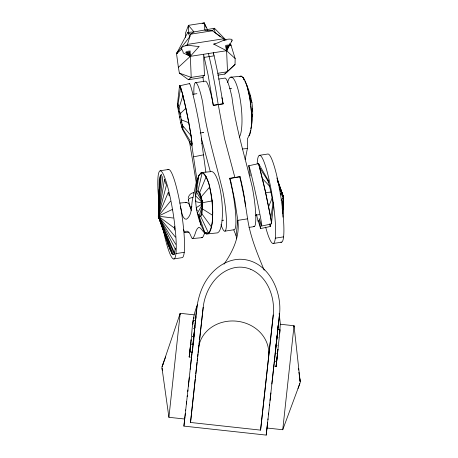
<?xml version="1.0" encoding="UTF-8"?>
<svg xmlns="http://www.w3.org/2000/svg" width="458" height="458" viewBox="0 0 458 458"><rect width="100%" height="100%" fill="white"/><g stroke="black" fill="none" stroke-linecap="round" stroke-linejoin="round"><path stroke-width="0.69" d="M183.475 229.263L184.585 232.59L185.33 231.691L186.99 231.101C190.059 232.143 190.562 235.893 192.057 238.355L192.652 238.544C195.646 235.538 195.102 230.031 198.606 227.391L199.865 227.689C202.327 229.572 203.438 233.156 206.627 234.009L208.642 233.334A31.304 7.883 84.6 0 0 211.499 227.111L212.214 223.035L212.787 212.523L212.128 200.919L211.298 194.639L208.963 183.973L206.18 176.702L204.32 173.891L202.699 172.643L201.154 172.574C195.463 178.941 195.469 188.748 193.144 196.734C190.757 203.942 193.116 214.241 186.589 219.153L184.998 219.004C181.299 216.222 182.089 210.68 180.246 206.798M250.801 128.904L251.362 126.208L251.476 112.977A30.755 6.996 83.8 0 0 249.862 98.315L249.759 97.691A30.634 6.967 83.8 0 0 246.891 85.589L244.927 81.347M245.156 159.561L247.406 148.472L247.383 138.74L249.541 134.978A31.075 7.07 83.8 0 0 251.362 126.208C254.19 112.502 252.484 98.384 246.891 85.589A30.726 6.99 83.8 0 0 243.238 77.705L242.362 77.396M179.456 87.146L179.507 85.841L189.417 83.614M217.779 75.158L224.758 74.07L235.046 64.446L235.154 58.532L230.981 45.17L229.521 43.682M282.924 217.172L283.376 196.751L276.85 177.956M196.551 189.572L196.671 184.603L198.795 175.374L202.224 172.523C210.251 179.462 210.027 191.307 212.128 200.919C212.403 211.693 214.327 223.561 208.642 233.334L204.835 232.653C196.659 218.191 193.7 200.982 196.671 184.603M279.724 329.25L279.609 333.905L280.33 323.869L279.162 313.495M172.013 253.726A39.422 1.174 69.5 0 1 170.29 249.954A39.434 1.174 69.5 0 1 168.395 245.448L158.325 216.193L159.287 179.628A39.44 3.338 -85.9 0 1 161.227 174.796A39.44 7.631 -85.7 0 1 161.817 174.853M170.296 249.965L158.325 216.193L158.691 204.142M158.76 202.018L159.149 189.257M191.055 340.117L191.06 339.819L189.211 357.04L190.356 357.166M277.937 349.614L277.949 349.317L276.094 366.537L274.949 366.411M201.852 143.251L205.871 172.219M282.804 213.646L283.233 200.976M283.279 199.568L283.376 196.751L277.285 179.496M195.177 379.333L190.522 422.465L260.579 430.125L273.249 314.955C275.155 297.402 267.89 276.884 250.818 269.333M160.289 176.112L158.325 216.193L174.349 254.448A39.382 5.33 67.8 0 1 173.101 254.539A39.48 5.341 67.8 0 1 172.019 253.732L158.325 216.193L158.686 206.444M158.846 202.264L159.155 193.906M282.798 210.119L283.193 200.976M283.284 198.864L283.376 196.751L277.399 180.28M282.672 212.065L283.376 196.751L277.204 180.252M276.729 360.595L276.094 366.537L280.078 329.812L277.783 329.56L277.989 325.678M188.347 27.022L188.444 25.345L204.176 22.9L207.789 30.228M191.53 357.057L191.85 354.211M270.037 400.515L279.369 315.625C282.849 290.887 267.449 259.073 239.471 259.245C226.006 259.686 214.172 268.434 206.919 279.346C192.52 300.9 196.745 328.609 192.005 352.815L191.925 353.513M162.47 227.288L158.325 216.193L161.227 174.801M282.804 204.474L283.061 200.965M283.273 198.159L283.376 196.751L279.958 188.106M175.282 248.139L174.59 252.873M269.98 223.653L270.352 226.47L260.579 228.576L259.211 218.563L261.65 226.046L271.422 223.933L273.437 205.167L270.93 192.074L267.959 179.868L258.627 163.758L258.667 164.909M282.168 208.407L283.376 196.751L281.321 192.188M212.758 215.415L202.442 208.894L202.636 207.045M189.847 351.103L189.211 357.04L190.247 347.37M276.14 366.165L277.13 356.862M208.642 233.334L200.701 216.474L201.909 213.84L202.659 206.844M189.257 356.673L189.784 351.893C192.469 336.241 190.929 319.432 197.575 304.656M267.609 422.385L266.207 435.1L183.91 426.106L184.969 416.442M193.385 339.756L193.516 338.536M195.331 377.919L195.635 375.091M195.789 373.676L197.009 362.364M197.163 360.95L197.467 358.122M197.616 356.708L197.925 353.874M198.074 352.46L198.383 349.631M260.579 430.125L273.249 314.955M266.207 435.1L267.26 425.436M275.43 351.326L274.147 363.205M275.498 350.673L277.279 334.214M277.353 333.55L277.714 330.218M191.496 357.257L190.173 369.377M188.335 386.146L197.077 306.637M187.746 391.521L189.36 377.111M250.824 269.327A27.291 26.69 5.6 0 0 234.983 267.592C216.686 271.302 205.138 289.737 203.197 307.301L190.522 422.465M271.857 383.976L274.067 363.892M270.907 392.924L269.47 405.645M187.179 396.651L187.946 389.97M186.389 404.042L187.356 395.288M192.921 344.301L191.776 344.176L192.921 344.301L194.827 327.167L194.627 328.529L193.482 328.403M185.65 410.694L186.646 401.454M278.069 337.643L276.924 337.517L277.159 335.817L275.218 353.295L276.363 353.416M268.445 414.868L269.653 404.282M267.941 419.683L268.686 413.03M173.101 254.545L158.325 216.193L158.708 212.781M184.677 419.018L168.91 417.301L180.206 313.301L194.135 314.835M185.084 415.755L185.708 409.864M185.313 413.391L183.91 426.106M267.386 424.692L268.004 418.858M266.968 428.012L282.741 429.736L294.036 325.741L280.319 324.247M174.584 254.047L174.738 253.474L158.325 216.193L162.853 176.359M194.753 327.023L194.89 325.844M193.774 336.43L192.629 336.304L193.774 336.43L194.827 327.167M198.858 345.395L198.532 348.217A35.237 31.024 6.5 0 1 236.889 321.201A35.237 31.024 6.5 0 1 268.588 355.872M199.018 343.987L199.339 341.164M199.499 339.756L203.197 307.301M229.985 178.276L229.676 178.294L232.275 189.755A30.778 4.34 81.2 0 1 234.49 229.658L225.021 231.13M239.774 176.719L240.089 176.674L242.688 188.135A30.778 4.34 81.2 0 1 245.477 206.1M236.671 238.807L236.076 235.612L237.816 220.361L234.788 200.667L230.975 182.45M277.783 329.56L279.369 315.625M277.159 335.817L276.065 345.424L277.216 345.55M183.011 126.706L182.587 129.625L191.621 145.804L192.034 143.915A31.075 1.649 78.6 0 0 191.009 135.585A30.949 1.643 78.6 0 0 188.782 122.721A30.755 1.632 78.6 0 0 185.862 108.265L185.73 107.641A30.634 1.626 78.6 0 0 182.919 95.533L180.624 87.438L179.507 85.841L177.464 104.258L177.595 106.485L180.704 122.979L182.587 129.625L182.868 127.37M180.046 314.509L180.206 313.301L161.96 367.11A1.7 1.5 6.5 0 0 161.943 367.345L162.378 370.762M217.75 73.286L227.517 71.769L226.601 50.712L232.04 40.585L232.137 39.823L231.548 39.279C225.136 38.037 219.748 42.92 213.709 44.111L226.601 50.712L235.154 58.532M293.876 326.943L294.036 325.741L300.236 382.138A1.7 1.5 6.5 0 1 300.219 382.373L298.009 388.504M203.117 77.436L188.456 79.715L179.376 73.097L178.374 67.36L190.299 56.357L226.601 50.712L227.345 44.907M198.795 175.374L196.534 191.954L195.635 195.858L201.801 202.098M177.967 103.92L177.595 106.485L179.444 109.153M197.215 181.683L192.114 147.333L192.034 143.915L182.765 128.83L181.391 119.859L177.939 104.934L180.624 87.438A30.915 1.643 78.6 0 0 179.507 85.841L179.628 87.81M271.405 223.258L271.571 223.55L270.747 217.905L273.082 202.779M196.11 316.764L195.492 320.566L193.196 320.314L192.726 324.413L192.984 323.027M160.019 219.983L158.325 216.193L164.577 179.13M202.642 205.533L200.701 216.474L199.093 216.187L197.45 213.044L202.722 203.884M193.242 321.648L193.499 320.262M193.757 318.882L194.015 317.497M252.146 116.847L252.656 114.374M250.52 130.255L249.541 134.978L248.763 135.557M182.547 124.278L182.33 125.303L191.009 135.585L192.034 143.915M202.35 206.61L202.619 205.304M182.513 124.341L181.843 127.513L182.576 128.727M188.209 198.222C188.524 195.434 190.768 193.03 193.574 192.635M202.224 172.523L197.988 190.746L202.19 201.245M202.247 206.592L202.717 204.64M195.841 200.175L195.497 201.566L201.778 203.049M175.443 249.266L158.325 216.193L166.523 184.763M202.15 206.569L202.676 204.634M251.362 126.208A30.949 7.042 83.8 0 0 251.476 112.977L252.707 108.775M225.393 45.422L226.601 50.712L228.336 44.867M202.705 204.411L199.093 216.187L204.835 232.653L207.692 233.162M178.906 108.357L182.919 95.533A30.726 1.632 78.6 0 0 180.624 87.438M226.372 45.102L226.601 50.712L227.237 48.88M162.103 366.595L163.128 363.784M201.944 206.358L202.596 204.549M229.372 45.273L226.601 50.712L227.242 48.972M162.229 366.24L165.67 356.942M282.741 429.736L299.818 383.592M226.12 40.195L214.459 28.253L194.009 31.934L188.444 25.345L185.41 33.382L185.513 37.361M204.852 232.521L203.272 236.454L202.287 237.639L192.652 238.544M206.18 176.702L199.659 192.515L201.72 199.133M271.577 223.55A31.304 0.87 77.8 0 0 270.747 217.905L268.606 206.735L272.178 198.056M175.78 244.354L158.325 216.193L168.304 192.274M201.841 206.163L202.556 204.468M226.601 50.712L229.08 44.998M201.738 205.963L202.774 203.867M180.704 122.979L181.889 120.683M178.374 67.36L176.525 53.638L187.832 32.392L194.009 31.934L190.654 34.167L187.419 44.415L187.734 45.72M231.462 41.523L232.04 40.585M281.069 200.369L283.376 196.751L279.111 187.889M222.336 99.678L223.092 103.857L213.308 105.374L212.42 100.565A30.778 4.34 81.2 0 0 205.304 81.14L195.514 82.663M223.991 264.169C232.887 251.482 240.118 236.248 237.816 220.361L247.601 218.838C250.28 236.746 257.287 253.583 264.192 270.191M201.554 205.436L202.665 203.867M181.969 49.029L176.525 53.638L177.807 51.972M177.527 52.636L176.525 53.638L189.915 36.497L187.832 32.392L190.654 34.167L212.438 30.778L214.459 28.253L215.002 32.598L220.51 36.932M176.525 53.638L177.418 52.527M175.431 237.095L158.325 216.193L170.462 201.182M209.758 186.95L201.171 196.848L202.178 202.762L202.442 208.894M201.474 205.11L202.642 203.787M182.919 95.533L185.862 108.265L180.154 113.744L180.836 114.134M224.758 74.07L235.046 64.446M201.394 204.778L202.625 203.701M239.448 76.726L239.746 76.475A30.915 7.03 83.8 0 1 243.238 77.705L244.36 80.133M185.782 45.8L187.419 44.415L223.722 38.775L225.279 40.144M188.456 79.715L191.215 77.413L204.474 75.352L203.558 54.302L208.178 75.289L213.308 105.374M204.474 75.352L202.923 76.646L203.501 81.862M201.886 204.079L196.156 207.766L197.243 210.88M174.899 228.456L158.325 216.193L172.294 209.432L172.426 209.999M201.274 204.062L202.447 203.581M261.65 226.046L261.764 225.153A31.201 0.864 77.8 0 0 258.266 206.048A30.623 0.847 77.8 0 0 250.114 169.964A31.281 0.87 77.8 0 0 248.711 165.773L258.489 163.661L258.718 163.935L264.289 186.4L270.747 217.905M202.167 23.627L204.176 22.9L205.184 25.264M185.667 202.745L186.646 202.413C190.093 203.335 190.282 207.743 191.192 210.566M193.78 156.808L203.57 154.827M179.427 117.053L181.036 116.733M202.178 202.762L212.128 200.919M201.228 203.673L202.43 203.455M200.198 133.02L203.507 132.482L202.951 132.557M229.681 88.566L231.725 88.239M222.044 220.395L223.384 220.184L222.823 220.258M204.331 57.364L214.121 55.842L217.962 73.767L223.092 103.857M218.586 79.074L224.872 78.095A30.778 4.34 81.2 0 1 231.994 97.525C235.796 127.897 245.059 157.025 252.163 186.664A30.778 4.34 81.2 0 1 253.612 226.481M213.354 105.306L223.143 103.783M160.18 170.76L168.481 169.466M259.543 155.314L267.844 154.02A44.609 6.292 81.2 0 1 281.252 199.488A44.609 6.292 81.2 0 1 280.851 242.047M229.676 178.294L240.089 176.674L229.641 178.58M248.963 227.408L254.379 226.567M175.952 253.606L184.253 252.312M275.315 238.16L283.616 236.866M173.851 258.925L182.152 257.636A44.609 6.292 81.2 0 0 181.196 210.48A44.609 6.292 81.2 0 0 167.891 169.775M273.22 243.479L281.521 242.19M255.392 215.22L259.36 214.619M192.898 94.279L196.923 93.678M242.563 148.993L247.406 148.472M258.627 163.758L265.646 192.6L270.93 192.074M201.154 172.574L210.794 171.664A31.281 7.878 84.6 0 1 215.586 175.351A30.623 7.712 84.6 0 1 222.422 211.613A31.201 7.86 84.6 0 1 218.861 231.811L217.613 232.859L206.627 234.009M179.759 203.066L186.646 202.413M184.585 232.59L189.08 232.166M230.74 77.19L241.475 76.223M213.709 44.111L215.117 44.094M201.188 203.289L202.419 203.323M189.784 351.893L192.074 352.145M274.371 361.133L276.666 361.385M158.325 216.193L173.216 218.025M199.894 216.331L200.295 216.405M201.697 237.444L202.287 237.639M239.746 76.475L240.616 76.784M179.376 73.097L191.215 77.413L190.122 50.907M181.391 119.859L188.782 122.721L191.009 135.585M201.159 202.545L202.407 203.077M188.501 55.47L183.183 52.962L183.114 51.949L181.316 48.468L181.5 47.689C186.572 43.378 193.345 46.687 199.19 46.367L190.299 56.357L188.501 55.47L190.299 56.357L189.206 50.884M229.739 44.46L230.981 45.17L229.945 44.26M186.715 54.181L190.299 56.357L188.232 50.987M201.165 202.184L202.098 202.762M229.819 44.346L230.981 45.17L229.876 44.306M201.176 201.829L202.104 202.585M178.305 111.099L180.286 112.765M185.805 52.424L190.299 56.357L187.173 51.267M280.136 193.688L283.376 196.751L281.756 193.568M185.896 52.029L190.299 56.357L186.314 51.645M262.548 178.74L269.613 186.211M201.239 201.228L202.133 202.287M201.297 200.982L202.339 202.402M201.909 213.84L211.499 227.111M177.939 104.934L177.464 104.258L178.311 105.735M201.354 200.741L202.362 202.304M260.012 168.332L268.543 181.809M282.243 194.948L283.376 196.751M273.151 204.674L273.437 205.167M201.949 201.446L196.534 191.954L197.988 190.746L199.659 192.515L201.789 199.012M201.497 200.421L202.11 201.589M246.891 85.589L249.862 98.315L252.026 102.575M233.78 229.95L236.076 235.612M201.589 200.346L202.167 201.543M249.736 94.966L250.766 97.188M270.352 226.47L269.928 225.044M260.579 228.576L258.203 220.584L258.26 221.729L256.388 214.315M201.68 200.272L202.218 201.497M205.682 26.45L206.186 27.629M164.399 179.656L166.048 184.185M243.238 77.705L244.034 79.858M190.957 143.932L191.621 145.804M201.909 199.734L202.281 200.936M201.28 138.173L210.262 171.424M208.447 53.546L211.854 68.379L215.678 88.984A130.164 18.349 81.2 0 1 217.602 100.749L218.203 104.613M234.88 177.458L224.529 138.677L218.248 104.544M214.121 55.842L213.342 52.785L213.405 54.187M198.406 214.831L200.959 225.221M224.197 40.728L223.722 38.775L212.438 30.778L204.903 30.245L204.176 22.9M168.447 192.704L169.185 195.784M188.33 199.74L189.99 206.942M265.646 192.6L268.606 206.735M185.862 108.265L188.782 122.721M189.463 141.482L196.459 183.75M268.153 181.763L268.314 182.679M250.223 175.981L248.711 165.767M247.601 218.838L244.572 199.15L240.765 180.927A30.783 4.34 81.2 0 0 239.58 176.519M298.381 368.679L298.582 370.081M298.874 372.188L300.202 381.68M162.023 368.169L168.91 417.301M299.801 378.714L300.156 381.314M249.862 98.315L250.635 105.294M250.738 106.256L251.476 112.977M174.28 226.223L174.675 230.122M267.959 179.868L267.993 180.847M188.444 25.345L188.61 32.947M193.911 94.503A30.778 4.34 81.2 0 1 196.259 82.972A30.778 4.34 81.2 0 1 202.636 102.088C206.438 132.459 215.701 161.588 222.806 191.226A30.778 4.34 81.2 0 1 226.401 225.725A30.778 4.34 81.2 0 1 220.991 224.609M221.907 97.64A30.778 4.34 81.2 0 1 222.21 99.043M227.637 82.583A30.881 7.025 83.8 0 1 239.242 94.388A30.881 7.025 83.8 0 1 239.322 137.171M189.251 83.997A30.881 1.643 78.6 0 1 196.001 107.876A30.881 1.643 78.6 0 1 201.875 143.354M257.201 163.85A44.609 6.292 81.2 0 1 267.398 172.758A44.609 6.292 81.2 0 1 275.59 234.112A44.609 6.292 81.2 0 1 265.651 227.111M193.465 193.007A3.298 0.464 81.2 0 1 193.911 193.007M188.759 200.512A3.298 1.494 -13 0 1 189.171 198.646A3.298 1.494 -13 0 1 192.91 197.61M190.585 207.646A3.298 1.494 -13 0 1 191.902 206.724M190.408 207.88A3.298 0.464 81.2 0 1 190.877 208.619M167.943 243.811A39.44 2.009 73.8 0 1 168.229 245.041M159.292 179.536A39.44 0.481 -88.9 0 1 159.281 184.889M159.006 202.293A44.609 6.292 81.2 0 1 165.12 178.609A44.609 6.292 81.2 0 1 176.21 250.022A44.609 6.292 81.2 0 1 163.162 229.097M229.968 178.637A30.783 4.34 81.2 0 1 230.975 182.444"/></g></svg>
